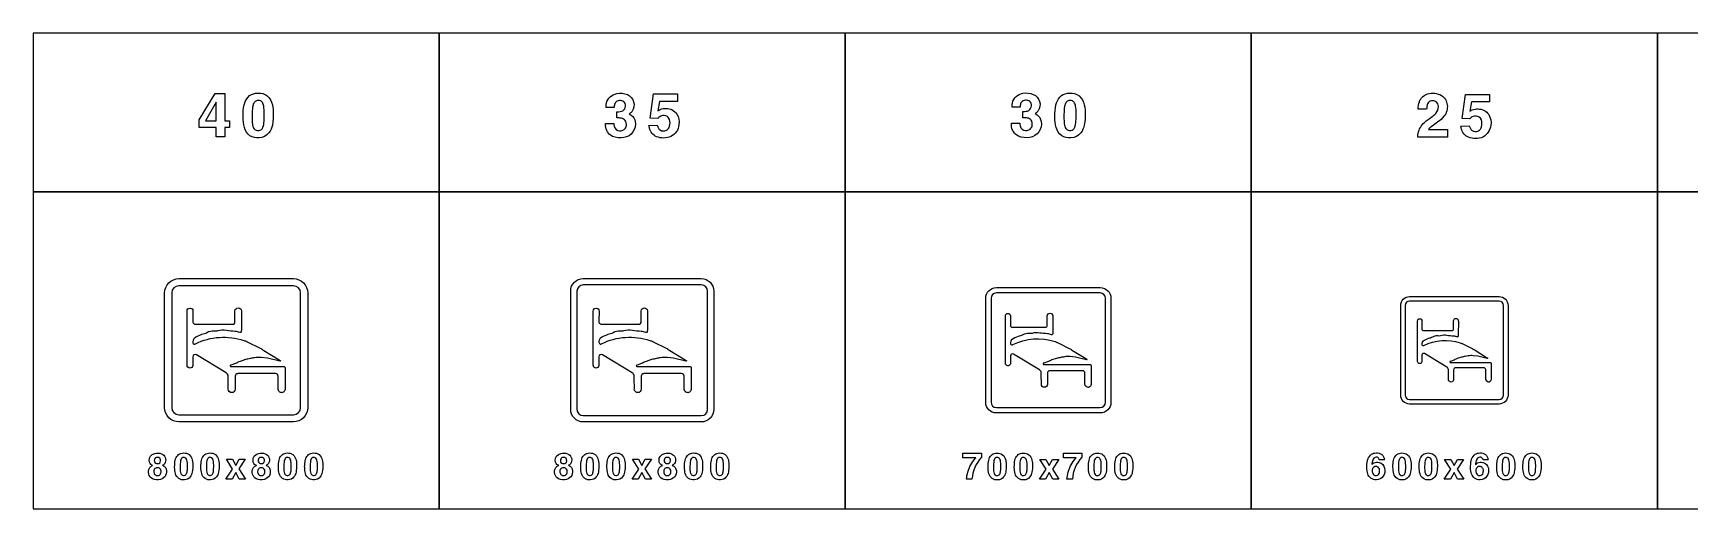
# Model space of a CAD drawing. Extents: x 0 to 18160, y 0 to 2655.
# Drawn here: x 0 to 9262, y 0 to 2655 of the extents above; entities that cross this region are included whole.
import ezdxf

# ---------------------------------------------------------------- set-up
doc = ezdxf.new("R2010")
doc.units = 0
doc.header["$MEASUREMENT"] = 0

msp = doc.modelspace()

# ---------------------------------------------------------------- linework, layer by layer
for points in [[(0, 1770), (2270, 1770), (2270, 2655), (0, 2655)], [(2270, 1770), (4540, 1770), (4540, 2655), (2270, 2655)], [(4540, 1770), (6810, 1770), (6810, 2655), (4540, 2655)], [(6810, 1770), (9080, 1770), (9080, 2655), (6810, 2655)], [(9080, 1770), (11350, 1770), (11350, 2655), (9080, 2655)], [(927.496, 2171.35), (1017.9, 2317.79), (1070.98, 2317.79), (1070.98, 2166.57), (1097.95, 2166.57), (1097.95, 2128.53), (1070.98, 2128.53), (1070.98, 2076.28), (1023.46, 2076.28), (1023.46, 2128.53), (927.496, 2128.53)], [(1023.46, 2269.13), (963.474, 2166.57), (1023.46, 2166.57)], [(0, 0), (2270, 0), (2270, 1770), (0, 1770)], [(2270, 0), (4540, 0), (4540, 1770), (2270, 1770)], [(4540, 0), (6810, 0), (6810, 1770), (4540, 1770)], [(6810, 0), (9080, 0), (9080, 1770), (6810, 1770)], [(9080, 0), (11350, 0), (11350, 1770), (9080, 1770)], [(1115.2, 221.769), (1080.08, 276.319), (1114.84, 276.319), (1133.11, 242.267), (1151.83, 276.319), (1185.98, 276.319), (1150.44, 222.29), (1186.95, 166.272), (1152.4, 166.272), (1132.54, 202.362), (1112.14, 166.272), (1077.99, 166.272)], [(3385.19, 221.769), (3350.07, 276.319), (3384.84, 276.319), (3403.11, 242.267), (3421.83, 276.319), (3455.97, 276.319), (3420.43, 222.29), (3456.95, 166.271), (3422.4, 166.271), (3402.54, 202.361), (3382.14, 166.271), (3347.99, 166.271)], [(5662.41, 221.387), (5627.29, 275.936), (5662.06, 275.936), (5680.33, 241.884), (5699.05, 275.936), (5733.19, 275.936), (5697.65, 221.908), (5734.17, 165.889), (5699.62, 165.889), (5679.76, 201.979), (5659.35, 165.889), (5625.21, 165.889)], [(7925.79, 221.523), (7890.67, 276.072), (7925.43, 276.072), (7943.7, 242.02), (7962.42, 276.072), (7996.57, 276.072), (7961.03, 222.044), (7997.54, 166.025), (7962.99, 166.025), (7943.13, 202.115), (7922.73, 166.025), (7888.58, 166.025)]]:
    msp.add_lwpolyline(points, close=True)
for points in [[(1173.29, 2191.65, -0.0563084), (1179.33, 2254.48, -0.130301), (1201.53, 2298.28, -0.174843), (1243.35, 2319.69, -0.147552), (1296.47, 2313.05, -0.192146), (1333.28, 2269.88, -0.0833996), (1342.52, 2212.85, -0.0545507), (1337.51, 2142.08, -0.116773), (1318.43, 2098, -0.221099), (1263.57, 2070.32, -0.162564), (1212.11, 2082.84, -0.174743), (1180.84, 2128.26, -0.0640867), (1173.37, 2186.95)], [(3199.84, 2150.87), (3246.2, 2150.87, 0.0411845), (3248.26, 2135.66, 0.335066), (3278.75, 2110.39, 0.276505), (3310.74, 2124.92, 0.158203), (3316.31, 2145.65, 0.0878221), (3313.34, 2161.57, 0.217575), (3294.82, 2178.43, 0.0882727), (3273.57, 2181.56), (3262.75, 2181.56), (3262.75, 2216.82, 0.0282129), (3282.34, 2217.42, 0.50028), (3309.32, 2262.91, 0.235001), (3290.79, 2277.96, 0.165496), (3265.12, 2275.67, 0.220849), (3250.9, 2259.12, 0.055705), (3248.02, 2240.92), (3203.2, 2240.92, -0.0488003), (3204.97, 2263.51, -0.30773), (3262.59, 2318.01, -0.146685), (3322.07, 2312.08, -0.469869), (3348.61, 2219.31, -0.0891152), (3336.57, 2207.54), (3332.3, 2204.54, -0.0245333), (3343.48, 2198.14, -0.202429), (3365.75, 2161.45, -0.422325), (3303.08, 2072, -0.154301), (3238.98, 2079.19, -0.287878), (3199.96, 2139.89, -0.0143877)], [(3442.43, 2139.57), (3489.39, 2141.35, 0.0452719), (3495.79, 2125.12, 0.0567733), (3500.53, 2118.25, 0.070207), (3504.95, 2114.77, 0.264984), (3540.97, 2112.87, 0.20748), (3558.38, 2135.98, 0.147389), (3557.24, 2174.01, 0.308532), (3527.86, 2195.42, 0.215743), (3498.08, 2185.19, 0.028781), (3492.71, 2178.95), (3450.09, 2180.96), (3467.91, 2315.64), (3601.95, 2315.64), (3601.95, 2273.77), (3501.51, 2273.77), (3492.55, 2221.76, -0.0211252), (3505.46, 2229.3, -0.121371), (3538.8, 2235.15, -0.244671), (3598.59, 2203.2, -0.173069), (3610.16, 2144.07, -0.256779), (3564.98, 2078.08, -0.199585), (3485.44, 2077.01, -0.245625), (3445.16, 2125.91, -0.0170062)], [(5469.08, 2152.29), (5515.45, 2152.29, 0.0411845), (5517.5, 2137.08, 0.335066), (5547.99, 2111.8, 0.276505), (5579.98, 2126.34, 0.158203), (5585.55, 2147.07, 0.0878221), (5582.59, 2162.99, 0.217575), (5564.07, 2179.85, 0.0882727), (5542.82, 2182.97), (5532, 2182.97), (5532, 2218.24, 0.0282129), (5551.59, 2218.83, 0.50028), (5578.56, 2264.33, 0.235001), (5560.04, 2279.38, 0.165496), (5534.37, 2277.09, 0.220849), (5520.15, 2260.54, 0.055705), (5517.27, 2242.33), (5472.44, 2242.33, -0.0488003), (5474.22, 2264.92, -0.30773), (5531.84, 2319.43, -0.146685), (5591.32, 2313.5, -0.469869), (5617.86, 2220.73, -0.0891152), (5605.81, 2208.96), (5601.55, 2205.96, -0.0245333), (5612.72, 2199.56, -0.202429), (5635, 2162.87, -0.422325), (5572.32, 2073.41, -0.154301), (5508.22, 2080.6, -0.287878), (5469.2, 2141.31, -0.0143877)], [(5711.68, 2191.65, -0.0563084), (5717.72, 2254.48, -0.130301), (5739.91, 2298.28, -0.174843), (5781.74, 2319.69, -0.147552), (5834.86, 2313.05, -0.192146), (5871.67, 2269.88, -0.0833996), (5880.91, 2212.85, -0.0545507), (5875.89, 2142.08, -0.116773), (5856.82, 2098, -0.221099), (5801.96, 2070.32, -0.162564), (5750.5, 2082.84, -0.174743), (5719.22, 2128.26, -0.0640867), (5711.76, 2186.95)], [(7741.06, 2074.79, -0.0640343), (7742.32, 2095.72, -0.161687), (7778.14, 2156.27, -0.0283718), (7819.97, 2188.65, 0.0545111), (7840.86, 2206.58, 0.192461), (7855.83, 2246.12, 0.234238), (7842.24, 2272.5, 0.196223), (7816.93, 2277.28, 0.252425), (7795.01, 2260.1, 0.0856617), (7790.86, 2243.08, 0.0202329), (7790.15, 2231.39), (7743.51, 2231.39, -0.0983795), (7749.55, 2272.7, -0.245047), (7795.72, 2315.83, -0.207102), (7872.69, 2307.49, -0.233443), (7905.15, 2255.16, -0.20961), (7886.99, 2190.98, -0.0785124), (7853.06, 2159.51, 0.0107372), (7817.24, 2133.72, 0.0665092), (7801.37, 2117.68), (7905.86, 2117.68), (7905.86, 2074.79)], [(1224.67, 2161.12, 0.0124589), (1225.19, 2154.8, 0.0668192), (1230.8, 2129.4, 0.615362), (1281.7, 2123.79, 0.0726881), (1287.15, 2136.83, 0.0588562), (1291.85, 2174.11, 0.0389037), (1290.23, 2241.09, 0.084671), (1283.64, 2264.43, 0.156013), (1272.18, 2276.6, 0.143208), (1256.47, 2279.56, 0.172584), (1240.71, 2273.36, 0.132565), (1230.76, 2257.8, 0.0498315), (1226.21, 2236.08, 0.0368731)], [(5763.06, 2161.12, 0.0124589), (5763.57, 2154.8, 0.0668192), (5769.18, 2129.4, 0.615362), (5820.09, 2123.79, 0.0726881), (5825.54, 2136.83, 0.0588562), (5830.24, 2174.11, 0.0389037), (5828.62, 2241.09, 0.084671), (5822.02, 2264.43, 0.156013), (5810.57, 2276.6, 0.143208), (5794.85, 2279.56, 0.172584), (5779.09, 2273.36, 0.132565), (5769.14, 2257.8, 0.0498315), (5764.6, 2236.08, 0.0368731)], [(7981.21, 2136.73), (8028.17, 2138.5, 0.0452719), (8034.56, 2122.27, 0.0567733), (8039.3, 2115.4, 0.070207), (8043.73, 2111.92, 0.264984), (8079.74, 2110.03, 0.20748), (8097.16, 2133.13, 0.147389), (8096.02, 2171.17, 0.308532), (8066.63, 2192.57, 0.215743), (8036.85, 2182.34, 0.028781), (8031.48, 2176.1), (7988.87, 2178.12), (8006.68, 2312.79), (8140.72, 2312.79), (8140.72, 2270.93), (8040.29, 2270.93), (8031.33, 2218.92, -0.0211252), (8044.24, 2226.46, -0.121371), (8077.57, 2232.3, -0.244671), (8137.37, 2200.35, -0.173069), (8148.94, 2141.23, -0.256779), (8103.76, 2075.23, -0.199585), (8024.22, 2074.17, -0.245625), (7983.93, 2123.06, -0.0170062)], [(815, 485, -0.414213), (735, 565), (735, 1205, -0.414213), (815, 1285), (1455, 1285, -0.414213), (1535, 1205), (1535, 565, -0.414213), (1455, 485)], [(815, 525), (1455, 525, 0.414213), (1495, 565), (1495, 1205, 0.414213), (1455, 1245), (815, 1245, 0.414213), (775, 1205), (775, 565, 0.414213)], [(3075, 485, -0.414213), (3005, 555), (3005, 1215, -0.414213), (3075, 1285), (3735, 1285, -0.414213), (3805, 1215), (3805, 555, -0.414213), (3735, 485)], [(3075, 520), (3735, 520, 0.414213), (3770, 555), (3770, 1215, 0.414213), (3735, 1250), (3075, 1250, 0.414213), (3040, 1215), (3040, 555, 0.414213)], [(5385, 535, -0.414213), (5325, 595), (5325, 1175, -0.414213), (5385, 1235), (5965, 1235, -0.414213), (6025, 1175), (6025, 595, -0.414213), (5965, 535)], [(5385, 565), (5965, 565, 0.414213), (5995, 595), (5995, 1175, 0.414213), (5965, 1205), (5385, 1205, 0.414213), (5355, 1175), (5355, 595, 0.414213)], [(1409.36, 683.251), (1409.29, 671.068, -0.204176), (1400.56, 652.599, -0.0701471), (1395.96, 649.354, -0.0995643), (1392.12, 648.28, -0.432099), (1369.17, 669.88), (1369.23, 673.894), (1369.23, 674.993), (1369.21, 740.691, 0.414716), (1355.48, 754.416), (1150.91, 754.429), (1144.65, 754.429), (1144.01, 754.39, 0.447654), (1129.64, 739.683, 0.0171248), (1129.7, 738.656), (1129.75, 737.77), (1129.69, 673.789), (1129.68, 669.651, -0.0276685), (1129.53, 667.298, -0.95964), (1090.79, 667.308), (1090.93, 671.16), (1090.92, 672.524), (1090.44, 727.138), (1090.32, 741.079, 0.259431), (1079.14, 759.594), (912.69, 860.097, 0.581243), (893.034, 848.896), (893.043, 847.205), (893.065, 799.517, -0.920269), (860.806, 802.2), (860.646, 1103.87, -1), (893.356, 1103.87), (893.262, 1049.35, 0.0196293), (893.128, 1041.58, 0.178346), (895.208, 1036.37, 0.110056), (900.512, 1031.94, 0.0981842), (905.106, 1031.27), (911.163, 1031.46), (1120.21, 1031.46, 0.414213), (1128.28, 1039.55), (1128.28, 1105.33, -0.913815), (1164.23, 1105.33, -0.0559589), (1164.76, 1100.62), (1164.1, 1002.68, -0.0635548), (1163.39, 990.771, -0.0412649), (1162.07, 986.817, -0.324703), (1156.53, 983.572, -0.0275787), (1154.88, 983.807, 0.121019), (1129.66, 990.369, -0.0297491), (1080.13, 994.913, 0.139605), (1031.5, 992.709, -0.0826147), (1010.83, 991.337, 0.152344), (971.891, 983.016, -0.0949546), (942.476, 972.389), (941.972, 972.252, 0.0718207), (899.842, 951.557, 0.0598545), (898.177, 949.605, 0.138857), (893.262, 934.2, 0.0545847), (893.422, 926.588, 0.267401), (899.619, 919.343, 0.162132), (903.735, 919.663, 0.0141399), (907.547, 921.514, -0.195619), (1178.13, 939.937), (1182.15, 938.611, -0.015171), (1190.64, 935.548, -0.0449221), (1193.36, 934.176), (1268.67, 897.057, -0.044032), (1288.93, 884.569), (1375.41, 831.477), (1381.19, 828.623, -0.892958), (1379.28, 823.319), (1309.42, 841.262), (1275.66, 844.623, 0.0735307), (1238.07, 842.863, 0.0148537), (1214.52, 839.068, -0.0222774), (1187.28, 833.537), (1156.48, 823.137, 0.0249769), (1134.2, 812.531, -0.046286), (1130.75, 811.058), (1105.94, 802.441, -0.028467), (1104.26, 802.268, 0.294148), (1102.13, 800.76, 0.261755), (1102.68, 796.074, 0.185897), (1104.21, 795.137, 0.0413675), (1113.52, 794.885), (1390.54, 794.885, -0.0309002), (1400.6, 794.885, -0.183448), (1405.9, 792.303, -0.0690728), (1409.36, 788.028)], [(3679.36, 683.251), (3679.29, 671.068, -0.204176), (3670.56, 652.599, -0.0701471), (3665.96, 649.354, -0.0995643), (3662.12, 648.28, -0.432099), (3639.17, 669.88), (3639.23, 673.894), (3639.23, 674.993), (3639.21, 740.691, 0.414716), (3625.48, 754.416), (3420.91, 754.429), (3414.65, 754.429), (3414.01, 754.39, 0.447654), (3399.64, 739.683, 0.0171248), (3399.7, 738.656), (3399.75, 737.77), (3399.69, 673.789), (3399.68, 669.651, -0.0276685), (3399.53, 667.298, -0.95964), (3360.79, 667.308), (3360.93, 671.16), (3360.92, 672.524), (3360.44, 727.138), (3360.32, 741.079, 0.259431), (3349.14, 759.594), (3182.69, 860.097, 0.581243), (3163.03, 848.896), (3163.04, 847.205), (3163.06, 799.517, -0.920269), (3130.81, 802.2), (3130.65, 1103.87, -1), (3163.36, 1103.87), (3163.26, 1049.35, 0.0196293), (3163.13, 1041.58, 0.178346), (3165.21, 1036.37, 0.110056), (3170.51, 1031.94, 0.0981842), (3175.11, 1031.27), (3181.16, 1031.46), (3390.21, 1031.46, 0.414213), (3398.28, 1039.55), (3398.28, 1105.33, -0.913815), (3434.23, 1105.33, -0.0559589), (3434.76, 1100.62), (3434.1, 1002.68, -0.0635548), (3433.39, 990.771, -0.0412649), (3432.07, 986.817, -0.324703), (3426.53, 983.572, -0.0275787), (3424.88, 983.807, 0.121019), (3399.66, 990.369, -0.0297491), (3350.13, 994.913, 0.139605), (3301.5, 992.709, -0.0826147), (3280.83, 991.337, 0.152344), (3241.89, 983.016, -0.0949546), (3212.48, 972.389), (3211.97, 972.252, 0.0718207), (3169.84, 951.557, 0.0598545), (3168.18, 949.605, 0.138857), (3163.26, 934.2, 0.0545847), (3163.42, 926.588, 0.267401), (3169.62, 919.343, 0.162132), (3173.73, 919.663, 0.0141399), (3177.55, 921.514, -0.195619), (3448.13, 939.937), (3452.15, 938.611, -0.015171), (3460.64, 935.548, -0.0449221), (3463.36, 934.176), (3538.67, 897.057, -0.044032), (3558.93, 884.569), (3645.41, 831.477), (3651.19, 828.623, -0.892958), (3649.28, 823.319), (3579.42, 841.262), (3545.66, 844.623, 0.0735307), (3508.07, 842.863, 0.0148537), (3484.52, 839.068, -0.0222774), (3457.27, 833.537), (3426.48, 823.137, 0.0249769), (3404.2, 812.531, -0.046286), (3400.75, 811.058), (3375.94, 802.441, -0.028467), (3374.26, 802.268, 0.294148), (3372.13, 800.76, 0.261755), (3372.68, 796.074, 0.185897), (3374.21, 795.137, 0.0413675), (3383.52, 794.885), (3660.54, 794.885, -0.0309002), (3670.6, 794.885, -0.183448), (3675.9, 792.303, -0.0690728), (3679.36, 788.028)], [(7695, 585, -0.414213), (7645, 635), (7645, 1135, -0.414213), (7695, 1185), (8195, 1185, -0.414213), (8245, 1135), (8245, 635, -0.414213), (8195, 585)], [(7695, 610), (8195, 610, 0.414213), (8220, 635), (8220, 1135, 0.414213), (8195, 1160), (7695, 1160, 0.414213), (7670, 1135), (7670, 635, 0.414213)], [(5915.06, 708.47), (5915, 697.81, -0.204176), (5907.36, 681.649, -0.0701471), (5903.34, 678.81, -0.0995643), (5899.98, 677.87, -0.432099), (5879.9, 696.77), (5879.95, 700.282), (5879.95, 701.244), (5879.94, 758.729, 0.414716), (5867.92, 770.739), (5688.92, 770.75), (5683.44, 770.75), (5682.88, 770.716, 0.447654), (5670.31, 757.848, 0.0171248), (5670.36, 756.949), (5670.4, 756.174), (5670.35, 700.19), (5670.34, 696.569, -0.0276685), (5670.21, 694.511, -0.95964), (5636.31, 694.52), (5636.44, 697.89), (5636.43, 699.083), (5636.01, 746.871), (5635.9, 759.069, 0.259431), (5626.12, 775.27), (5480.48, 863.21, 0.581243), (5463.28, 853.409), (5463.29, 851.93), (5463.31, 810.202, -0.920269), (5435.08, 812.55), (5434.94, 1076.51, -1), (5463.56, 1076.51), (5463.48, 1028.81, 0.0196293), (5463.36, 1022.01, 0.178346), (5465.18, 1017.45, 0.110056), (5469.82, 1013.57, 0.0981842), (5473.84, 1012.99), (5479.14, 1013.15), (5662.06, 1013.15, 0.414213), (5669.12, 1020.23), (5669.12, 1077.79, -0.913815), (5700.58, 1077.79, -0.0559589), (5701.04, 1073.67), (5700.46, 987.97, -0.0635548), (5699.84, 977.55, -0.0412649), (5698.68, 974.09, -0.324703), (5693.84, 971.25, -0.0275787), (5692.4, 971.456, 0.121019), (5670.33, 977.198, -0.0297491), (5626.99, 981.174, 0.139605), (5584.44, 979.245, -0.0826147), (5566.35, 978.045, 0.152344), (5532.28, 970.764, -0.0949546), (5506.32, 961.405, 0.0718207), (5469.24, 943.237, 0.0598545), (5467.78, 941.529, 0.138857), (5463.48, 928.05, 0.0545847), (5463.62, 921.39, 0.267401), (5469.04, 915.05, 0.162132), (5472.64, 915.33, 0.0141399), (5475.98, 916.949, -0.195619), (5712.74, 933.069), (5716.26, 931.909, -0.015171), (5723.68, 929.229, -0.0449221), (5726.06, 928.029), (5791.96, 895.55, -0.044032), (5809.69, 884.623), (5885.36, 838.167), (5890.42, 835.67, -0.892958), (5888.74, 831.029), (5827.62, 846.729), (5798.08, 849.67, 0.0735307), (5765.18, 848.13, 0.0148537), (5744.58, 844.81, -0.0222774), (5720.74, 839.97), (5693.8, 830.87, 0.0249769), (5674.3, 821.59, -0.046286), (5671.28, 820.301), (5649.57, 812.761, -0.028467), (5648.1, 812.609, 0.294148), (5646.24, 811.29, 0.261755), (5646.72, 807.189, 0.185897), (5648.06, 806.37, 0.0413675), (5656.2, 806.149), (5898.6, 806.149, -0.0309002), (5907.4, 806.149, -0.183448), (5912.04, 803.89, -0.0690728), (5915.06, 800.149)], [(8150.77, 733.689), (8150.72, 724.551, -0.204176), (8144.17, 710.7, -0.0701471), (8140.72, 708.265, -0.0995643), (8137.84, 707.46, -0.432099), (8120.63, 723.66), (8120.67, 726.671), (8120.67, 727.495), (8120.66, 776.768, 0.414716), (8110.36, 787.062), (7956.94, 787.072), (7952, 787.057, 0.447654), (7940.98, 776.012, 0.0171248), (7941.02, 775.242), (7941.06, 774.578), (7941.01, 726.592), (7941.01, 723.488, -0.0276685), (7940.9, 721.724, -0.95964), (7911.84, 721.731), (7911.95, 724.62), (7911.94, 725.643), (7911.58, 766.604), (7911.49, 777.06, 0.259431), (7903.1, 790.945), (7778.27, 866.323, 0.581243), (7763.53, 857.922), (7763.53, 856.654), (7763.55, 820.888, -0.920269), (7739.35, 822.9), (7739.23, 1049.15, -1), (7763.77, 1049.15), (7763.7, 1008.27, 0.0196293), (7763.6, 1002.44, 0.178346), (7765.16, 998.528, 0.110056), (7769.13, 995.202, 0.0981842), (7772.58, 994.705), (7777.12, 994.843), (7933.91, 994.843, 0.414213), (7939.96, 1000.91), (7939.96, 1050.25, -0.913815), (7966.93, 1050.25, -0.0559589), (7967.32, 1046.72), (7966.82, 973.26, -0.0635548), (7966.29, 964.329, -0.0412649), (7965.3, 961.363, -0.324703), (7961.15, 958.929, -0.0275787), (7959.91, 959.105, 0.121019), (7940.99, 964.027, -0.0297491), (7903.85, 967.435, 0.139605), (7867.38, 965.782, -0.0826147), (7851.87, 964.753, 0.152344), (7822.67, 958.512, -0.0949546), (7800.42, 950.49, 0.0718207), (7768.63, 934.918, 0.0598545), (7767.38, 933.454, 0.138857), (7763.7, 921.9, 0.0545847), (7763.82, 916.191, 0.267401), (7768.46, 910.757, 0.162132), (7771.55, 910.997, 0.0141399), (7774.41, 912.385, -0.195619), (7977.35, 926.202), (7980.37, 925.208, -0.015171), (7986.73, 922.911, -0.0449221), (7988.77, 921.882), (8045.25, 894.043, -0.044032), (8060.45, 884.677), (8125.31, 844.858), (8129.65, 842.717, -0.892958), (8128.21, 838.74), (8075.82, 852.197), (8050.5, 854.717, 0.0735307), (8022.3, 853.397, 0.0148537), (8004.64, 850.551, -0.0222774), (7984.21, 846.403), (7961.11, 838.603, 0.0249769), (7944.4, 830.649, -0.046286), (7941.81, 829.544), (7923.2, 823.081, -0.028467), (7921.94, 822.951, 0.294148), (7920.35, 821.82, 0.261755), (7920.76, 818.305, 0.185897), (7921.91, 817.603, 0.0413675), (7928.89, 817.414), (8136.66, 817.414, -0.0309002), (8144.2, 817.414, -0.183448), (8148.18, 815.477, -0.0690728), (8150.77, 812.271)], [(667.968, 242.323, -0.0382282), (664.485, 243.627, -0.270406), (649.106, 267.703, -0.377372), (679.437, 309.622, -0.15371), (717.921, 307.513, -0.416366), (738.324, 258.058, -0.173733), (723.774, 243.674), (722.328, 242.987, -0.0479914), (731.997, 238.034, -0.173856), (743.608, 221.873, -0.440125), (712.542, 164.243, -0.184), (667.115, 168.106, -0.410286), (649.627, 226.897, -0.151435), (664.035, 240.357)], [(677.305, 267.821, 0.0587981), (678.182, 263.887, 0.18403), (685.267, 254.717, 0.217144), (702.684, 253.485, 0.192437), (710.883, 260.57, 0.157808), (712.542, 273.982, 0.166677), (707.968, 282.821, 0.173614), (695.954, 287.323, 0.2359), (681.002, 280.902, 0.184791)], [(791.138, 234.258, -0.0563084), (794.763, 271.959, -0.130301), (808.081, 298.238, -0.174843), (833.176, 311.082, -0.147552), (865.048, 307.101, -0.192146), (887.133, 281.201, -0.0833996), (892.678, 246.983, -0.0545507), (889.668, 204.518, -0.116773), (878.223, 178.073, -0.221099), (845.308, 161.461, -0.162564), (814.432, 168.973, -0.174743), (795.664, 196.224, -0.0640867), (791.185, 231.438)], [(821.967, 215.94, 0.0124589), (822.275, 212.149, 0.0668192), (825.64, 196.912, 0.615362), (856.185, 193.547, 0.0726881), (859.455, 201.367, 0.0588562), (862.275, 223.736, 0.0389037), (861.304, 263.926, 0.084671), (857.346, 277.93, 0.156013), (850.474, 285.229, 0.143208), (841.043, 287.006, 0.172584), (831.588, 283.286, 0.132565), (825.616, 273.949, 0.0498315), (822.891, 260.916, 0.0368731)], [(937.884, 234.249, -0.0563084), (941.509, 271.95, -0.130301), (954.827, 298.23, -0.174843), (979.922, 311.073, -0.147552), (1011.79, 307.092, -0.192146), (1033.88, 281.192, -0.0833996), (1039.42, 246.974, -0.0545507), (1036.41, 204.509, -0.116773), (1024.97, 178.064, -0.221099), (992.054, 161.452, -0.162564), (961.178, 168.964, -0.174743), (942.41, 196.215, -0.0640867), (937.931, 231.429)], [(968.713, 215.931, 0.0124589), (969.021, 212.14, 0.0668192), (972.386, 196.903, 0.615362), (1002.93, 193.538, 0.0726881), (1006.2, 201.358, 0.0588562), (1009.02, 223.727, 0.0389037), (1008.05, 263.917, 0.084671), (1004.09, 277.922, 0.156013), (997.22, 285.22, 0.143208), (987.789, 286.997, 0.172584), (978.334, 283.277, 0.132565), (972.363, 273.94, 0.0498315), (969.637, 260.907, 0.0368731)], [(1248.01, 242.296, -0.0382282), (1244.53, 243.599, -0.270406), (1229.15, 267.675, -0.377372), (1259.48, 309.594, -0.15371), (1297.96, 307.485, -0.416366), (1318.36, 258.03, -0.173733), (1303.82, 243.646), (1302.37, 242.959, -0.0479914), (1312.04, 238.007, -0.173856), (1323.65, 221.846, -0.440125), (1292.58, 164.215, -0.184), (1247.16, 168.078, -0.410286), (1229.67, 226.869, -0.151435), (1244.08, 240.329)], [(1257.35, 267.793, 0.0587981), (1258.22, 263.86, 0.18403), (1265.31, 254.689, 0.217144), (1282.72, 253.457, 0.192437), (1290.92, 260.542, 0.157808), (1292.58, 273.955, 0.166677), (1288.01, 282.793, 0.173614), (1276, 287.296, 0.2359), (1261.04, 280.874, 0.184791)], [(1371.18, 234.284, -0.0563084), (1374.8, 271.986, -0.130301), (1388.12, 298.265, -0.174843), (1413.22, 311.109, -0.147552), (1445.09, 307.128, -0.192146), (1467.17, 281.228, -0.0833996), (1472.72, 247.01, -0.0545507), (1469.71, 204.545, -0.116773), (1458.26, 178.1, -0.221099), (1425.35, 161.488, -0.162564), (1394.47, 169, -0.174743), (1375.71, 196.251, -0.0640867), (1371.23, 231.465)], [(1402.01, 215.967, 0.0124589), (1402.32, 212.175, 0.0668192), (1405.68, 196.939, 0.615362), (1436.23, 193.574, 0.0726881), (1439.5, 201.394, 0.0588562), (1442.32, 223.763, 0.0389037), (1441.34, 263.953, 0.084671), (1437.39, 277.957, 0.156013), (1430.52, 285.256, 0.143208), (1421.08, 287.033, 0.172584), (1411.63, 283.313, 0.132565), (1405.66, 273.976, 0.0498315), (1402.93, 260.943, 0.0368731)], [(1517.93, 234.312, -0.0563084), (1521.55, 272.013, -0.130301), (1534.87, 298.293, -0.174843), (1559.96, 311.136, -0.147552), (1591.83, 307.155, -0.192146), (1613.92, 281.255, -0.0833996), (1619.47, 247.037, -0.0545507), (1616.46, 204.573, -0.116773), (1605.01, 178.127, -0.221099), (1572.1, 161.516, -0.162564), (1541.22, 169.028, -0.174743), (1522.45, 196.279, -0.0640867), (1517.97, 231.492)], [(1548.75, 215.994, 0.0124589), (1549.06, 212.203, 0.0668192), (1552.43, 196.966, 0.615362), (1582.97, 193.601, 0.0726881), (1586.24, 201.421, 0.0588562), (1589.06, 223.791, 0.0389037), (1588.09, 263.98, 0.084671), (1584.13, 277.985, 0.156013), (1577.26, 285.283, 0.143208), (1567.83, 287.061, 0.172584), (1558.38, 283.34, 0.132565), (1552.4, 274.004, 0.0498315), (1549.68, 260.971, 0.0368731)], [(2937.96, 242.323, -0.0382282), (2934.48, 243.627, -0.270406), (2919.1, 267.702, -0.377372), (2949.43, 309.622, -0.15371), (2987.91, 307.513, -0.416366), (3008.32, 258.058, -0.173733), (2993.77, 243.674), (2992.32, 242.987, -0.0479914), (3001.99, 238.034, -0.173856), (3013.6, 221.873, -0.440125), (2982.54, 164.243, -0.184), (2937.11, 168.105, -0.410286), (2919.62, 226.897, -0.151435), (2934.03, 240.357)], [(2947.3, 267.821, 0.0587981), (2948.18, 263.887, 0.18403), (2955.26, 254.717, 0.217144), (2972.68, 253.485, 0.192437), (2980.88, 260.57, 0.157808), (2982.54, 273.982, 0.166677), (2977.96, 282.821, 0.173614), (2965.95, 287.323, 0.2359), (2951, 280.902, 0.184791)], [(3061.13, 234.257, -0.0563084), (3064.76, 271.959, -0.130301), (3078.07, 298.238, -0.174843), (3103.17, 311.082, -0.147552), (3135.04, 307.101, -0.192146), (3157.13, 281.2, -0.0833996), (3162.67, 246.982, -0.0545507), (3159.66, 204.518, -0.116773), (3148.22, 178.073, -0.221099), (3115.3, 161.461, -0.162564), (3084.43, 168.973, -0.174743), (3065.66, 196.224, -0.0640867), (3061.18, 231.437)], [(3091.96, 215.94, 0.0124589), (3092.27, 212.148, 0.0668192), (3095.63, 196.911, 0.615362), (3126.18, 193.546, 0.0726881), (3129.45, 201.366, 0.0588562), (3132.27, 223.736, 0.0389037), (3131.3, 263.926, 0.084671), (3127.34, 277.93, 0.156013), (3120.47, 285.229, 0.143208), (3111.04, 287.006, 0.172584), (3101.58, 283.286, 0.132565), (3095.61, 273.949, 0.0498315), (3092.89, 260.916, 0.0368731)], [(3207.88, 234.248, -0.0563084), (3211.5, 271.95, -0.130301), (3224.82, 298.229, -0.174843), (3249.92, 311.073, -0.147552), (3281.79, 307.092, -0.192146), (3303.87, 281.192, -0.0833996), (3309.42, 246.974, -0.0545507), (3306.41, 204.509, -0.116773), (3294.96, 178.064, -0.221099), (3262.05, 161.452, -0.162564), (3231.17, 168.964, -0.174743), (3212.4, 196.215, -0.0640867), (3207.93, 231.428)], [(3238.71, 215.931, 0.0124589), (3239.02, 212.139, 0.0668192), (3242.38, 196.902, 0.615362), (3272.93, 193.537, 0.0726881), (3276.2, 201.357, 0.0588562), (3279.01, 223.727, 0.0389037), (3278.04, 263.917, 0.084671), (3274.09, 277.921, 0.156013), (3267.21, 285.22, 0.143208), (3257.78, 286.997, 0.172584), (3248.33, 283.277, 0.132565), (3242.36, 273.94, 0.0498315), (3239.63, 260.907, 0.0368731)], [(3518, 242.296, -0.0382282), (3514.52, 243.599, -0.270406), (3499.14, 267.675, -0.377372), (3529.47, 309.594, -0.15371), (3567.96, 307.485, -0.416366), (3588.36, 258.03, -0.173733), (3573.81, 243.646), (3572.36, 242.959, -0.0479914), (3582.03, 238.007, -0.173856), (3593.64, 221.845, -0.440125), (3562.58, 164.215, -0.184), (3517.15, 168.078, -0.410286), (3499.66, 226.869, -0.151435), (3514.07, 240.329)], [(3527.34, 267.793, 0.0587981), (3528.22, 263.86, 0.18403), (3535.3, 254.689, 0.217144), (3552.72, 253.457, 0.192437), (3560.92, 260.542, 0.157808), (3562.58, 273.954, 0.166677), (3558, 282.793, 0.173614), (3545.99, 287.296, 0.2359), (3531.04, 280.874, 0.184791)], [(3641.17, 234.284, -0.0563084), (3644.8, 271.986, -0.130301), (3658.12, 298.265, -0.174843), (3683.21, 311.109, -0.147552), (3715.08, 307.128, -0.192146), (3737.17, 281.227, -0.0833996), (3742.71, 247.009, -0.0545507), (3739.7, 204.545, -0.116773), (3728.26, 178.099, -0.221099), (3695.34, 161.488, -0.162564), (3664.47, 169, -0.174743), (3645.7, 196.251, -0.0640867), (3641.22, 231.464)], [(3672, 215.967, 0.0124589), (3672.31, 212.175, 0.0668192), (3675.68, 196.938, 0.615362), (3706.22, 193.573, 0.0726881), (3709.49, 201.393, 0.0588562), (3712.31, 223.763, 0.0389037), (3711.34, 263.953, 0.084671), (3707.38, 277.957, 0.156013), (3700.51, 285.256, 0.143208), (3691.08, 287.033, 0.172584), (3681.62, 283.313, 0.132565), (3675.65, 273.976, 0.0498315), (3672.93, 260.943, 0.0368731)], [(3787.92, 234.312, -0.0563084), (3791.54, 272.013, -0.130301), (3804.86, 298.293, -0.174843), (3829.96, 311.136, -0.147552), (3861.83, 307.155, -0.192146), (3883.91, 281.255, -0.0833996), (3889.46, 247.037, -0.0545507), (3886.45, 204.572, -0.116773), (3875, 178.127, -0.221099), (3842.09, 161.515, -0.162564), (3811.21, 169.027, -0.174743), (3792.45, 196.278, -0.0640867), (3787.97, 231.492)], [(3818.75, 215.994, 0.0124589), (3819.06, 212.203, 0.0668192), (3822.42, 196.966, 0.615362), (3852.97, 193.601, 0.0726881), (3856.24, 201.421, 0.0588562), (3859.06, 223.79, 0.0389037), (3858.08, 263.98, 0.084671), (3854.13, 277.985, 0.156013), (3847.26, 285.283, 0.143208), (3837.82, 287.06, 0.172584), (3828.37, 283.34, 0.132565), (3822.4, 274.004, 0.0498315), (3819.67, 260.97, 0.0368731)], [(5197.97, 311.538), (5301.72, 311.538), (5301.72, 287.747, 0.17337), (5248.52, 165.709), (5218.19, 165.709, -0.0554097), (5224.99, 205.33, -0.10295), (5266.79, 281.111), (5270.2, 285.353), (5197.97, 285.353)], [(5338.35, 233.875, -0.0563084), (5341.98, 271.576, -0.130301), (5355.29, 297.856, -0.174843), (5380.39, 310.699, -0.147552), (5412.26, 306.718, -0.192146), (5434.35, 280.818, -0.0833996), (5439.89, 246.6, -0.0545507), (5436.88, 204.136, -0.116773), (5425.44, 177.69, -0.221099), (5392.52, 161.079, -0.162564), (5361.65, 168.591, -0.174743), (5342.88, 195.842, -0.0640867), (5338.4, 231.055)], [(5369.18, 215.557, 0.0124589), (5369.49, 211.766, 0.0668192), (5372.85, 196.529, 0.615362), (5403.4, 193.164, 0.0726881), (5406.67, 200.984, 0.0588562), (5409.49, 223.354, 0.0389037), (5408.52, 263.543, 0.084671), (5404.56, 277.548, 0.156013), (5397.69, 284.846, 0.143208), (5388.26, 286.624, 0.172584), (5378.8, 282.903, 0.132565), (5372.83, 273.567, 0.0498315), (5370.1, 260.534, 0.0368731)], [(5485.1, 233.866, -0.0563084), (5488.72, 271.567, -0.130301), (5502.04, 297.847, -0.174843), (5527.14, 310.69, -0.147552), (5559.01, 306.709, -0.192146), (5581.09, 280.809, -0.0833996), (5586.64, 246.591, -0.0545507), (5583.63, 204.127, -0.116773), (5572.18, 177.681, -0.221099), (5539.27, 161.07, -0.162564), (5508.39, 168.582, -0.174743), (5489.62, 195.833, -0.0640867), (5485.14, 231.046)], [(5515.93, 215.548, 0.0124589), (5516.23, 211.757, 0.0668192), (5519.6, 196.52, 0.615362), (5550.14, 193.155, 0.0726881), (5553.41, 200.975, 0.0588562), (5556.23, 223.345, 0.0389037), (5555.26, 263.534, 0.084671), (5551.31, 277.539, 0.156013), (5544.43, 284.837, 0.143208), (5535, 286.615, 0.172584), (5525.55, 282.894, 0.132565), (5519.58, 273.558, 0.0498315), (5516.85, 260.525, 0.0368731)], [(5759.16, 311.51), (5862.9, 311.51), (5862.9, 287.719, 0.17337), (5809.7, 165.681), (5779.37, 165.681, -0.0554097), (5786.17, 205.302, -0.10295), (5827.97, 281.084), (5831.39, 285.325), (5759.16, 285.325)], [(5899.54, 233.902, -0.0563084), (5903.16, 271.603, -0.130301), (5916.48, 297.883, -0.174843), (5941.57, 310.726, -0.147552), (5973.45, 306.745, -0.192146), (5995.53, 280.845, -0.0833996), (6001.08, 246.627, -0.0545507), (5998.07, 204.162, -0.116773), (5986.62, 177.717, -0.221099), (5953.71, 161.106, -0.162564), (5922.83, 168.618, -0.174743), (5904.06, 195.869, -0.0640867), (5899.58, 231.082)], [(5930.36, 215.584, 0.0124589), (5930.67, 211.793, 0.0668192), (5934.04, 196.556, 0.615362), (5964.58, 193.191, 0.0726881), (5967.85, 201.011, 0.0588562), (5970.67, 223.381, 0.0389037), (5969.7, 263.57, 0.084671), (5965.74, 277.575, 0.156013), (5958.87, 284.873, 0.143208), (5949.44, 286.651, 0.172584), (5939.99, 282.93, 0.132565), (5934.01, 273.594, 0.0498315), (5931.29, 260.561, 0.0368731)], [(6046.28, 233.929, -0.0563084), (6049.91, 271.631, -0.130301), (6063.22, 297.91, -0.174843), (6088.32, 310.754, -0.147552), (6120.19, 306.773, -0.192146), (6142.28, 280.872, -0.0833996), (6147.82, 246.654, -0.0545507), (6144.81, 204.19, -0.116773), (6133.37, 177.744, -0.221099), (6100.45, 161.133, -0.162564), (6069.58, 168.645, -0.174743), (6050.81, 195.896, -0.0640867), (6046.33, 231.109)], [(6077.11, 215.612, 0.0124589), (6077.42, 211.82, 0.0668192), (6080.78, 196.583, 0.615362), (6111.33, 193.218, 0.0726881), (6114.6, 201.038, 0.0588562), (6117.42, 223.408, 0.0389037), (6116.45, 263.597, 0.084671), (6112.49, 277.602, 0.156013), (6105.62, 284.901, 0.143208), (6096.19, 286.678, 0.172584), (6086.73, 282.958, 0.132565), (6080.76, 273.621, 0.0498315), (6078.04, 260.588, 0.0368731)], [(7553.86, 273.901), (7525.61, 273.901, 0.0333099), (7523.62, 279.233, 0.308433), (7507.89, 287.93, 0.256298), (7491.16, 277.717, 0.0718547), (7486.8, 266.674, 0.0422837), (7483.79, 247.859, -0.0343264), (7495.07, 255.821, -0.198215), (7524.83, 258.546, -0.294049), (7555.09, 226.603, -0.195966), (7547.53, 181.769, -0.251599), (7509.24, 161.911, -0.162734), (7477.67, 171.224, -0.142524), (7461.25, 194.636, -0.0867955), (7455.85, 229.162, -0.0561633), (7459.19, 267.835, -0.143087), (7476.02, 299.778, -0.165016), (7500.4, 311.366, -0.137094), (7531.63, 307.598, -0.238813), (7552.18, 282.1, -0.0169871)], [(7601.73, 234.02, -0.0563084), (7605.35, 271.721, -0.130301), (7618.67, 298.001, -0.174843), (7643.77, 310.845, -0.147552), (7675.64, 306.864, -0.192146), (7697.72, 280.963, -0.0833996), (7703.27, 246.745, -0.0545507), (7700.26, 204.281, -0.116773), (7688.81, 177.835, -0.221099), (7655.9, 161.224, -0.162564), (7625.02, 168.736, -0.174743), (7606.25, 195.987, -0.0640867), (7601.78, 231.2)], [(7632.56, 215.702, 0.0124589), (7632.86, 211.911, 0.0668192), (7636.23, 196.674, 0.615362), (7666.77, 193.309, 0.0726881), (7670.05, 201.129, 0.0588562), (7672.86, 223.499, 0.0389037), (7671.89, 263.688, 0.084671), (7667.94, 277.693, 0.156013), (7661.06, 284.992, 0.143208), (7651.63, 286.769, 0.172584), (7642.18, 283.049, 0.132565), (7636.21, 273.712, 0.0498315), (7633.48, 260.679, 0.0368731)], [(7748.47, 234.02, -0.0563084), (7752.1, 271.721, -0.130301), (7765.42, 298.001, -0.174843), (7790.51, 310.845, -0.147552), (7822.38, 306.864, -0.192146), (7844.47, 280.963, -0.0833996), (7850.01, 246.745, -0.0545507), (7847, 204.281, -0.116773), (7835.56, 177.835, -0.221099), (7802.64, 161.224, -0.162564), (7771.77, 168.736, -0.174743), (7753, 195.987, -0.0640867), (7748.52, 231.2)], [(7779.3, 215.702, 0.0124589), (7779.61, 211.911, 0.0668192), (7782.98, 196.674, 0.615362), (7813.52, 193.309, 0.0726881), (7816.79, 201.129, 0.0588562), (7819.61, 223.499, 0.0389037), (7818.64, 263.688, 0.084671), (7814.68, 277.693, 0.156013), (7807.81, 284.992, 0.143208), (7798.38, 286.769, 0.172584), (7788.92, 283.049, 0.132565), (7782.95, 273.712, 0.0498315), (7780.23, 260.679, 0.0368731)], [(8133.77, 273.892), (8105.52, 273.892, 0.0333099), (8103.53, 279.224, 0.308433), (8087.8, 287.92, 0.256298), (8071.07, 277.707, 0.0718547), (8066.71, 266.664, 0.0422837), (8063.7, 247.849, -0.0343264), (8074.98, 255.811, -0.198215), (8104.74, 258.536, -0.294049), (8135, 226.593, -0.195966), (8127.44, 181.759, -0.251599), (8089.15, 161.902, -0.162734), (8057.58, 171.214, -0.142524), (8041.16, 194.627, -0.0867955), (8035.76, 229.153, -0.0561633), (8039.1, 267.826, -0.143087), (8055.93, 299.769, -0.165016), (8080.31, 311.356, -0.137094), (8111.54, 307.589, -0.238813), (8132.09, 282.091, -0.0169871)], [(8181.64, 234.038, -0.0563084), (8185.26, 271.739, -0.130301), (8198.58, 298.019, -0.174843), (8223.68, 310.862, -0.147552), (8255.55, 306.881, -0.192146), (8277.63, 280.981, -0.0833996), (8283.18, 246.763, -0.0545507), (8280.17, 204.298, -0.116773), (8268.72, 177.853, -0.221099), (8235.81, 161.242, -0.162564), (8204.93, 168.754, -0.174743), (8186.16, 196.005, -0.0640867), (8181.69, 231.218)], [(8212.47, 215.72, 0.0124589), (8212.78, 211.929, 0.0668192), (8216.14, 196.692, 0.615362), (8246.69, 193.327, 0.0726881), (8249.96, 201.147, 0.0588562), (8252.78, 223.517, 0.0389037), (8251.8, 263.706, 0.084671), (8247.85, 277.711, 0.156013), (8240.97, 285.009, 0.143208), (8231.54, 286.787, 0.172584), (8222.09, 283.066, 0.132565), (8216.12, 273.73, 0.0498315), (8213.39, 260.697, 0.0368731)], [(8328.38, 234.065, -0.0563084), (8332.01, 271.767, -0.130301), (8345.33, 298.046, -0.174843), (8370.42, 310.89, -0.147552), (8402.29, 306.909, -0.192146), (8424.38, 281.008, -0.0833996), (8429.92, 246.79, -0.0545507), (8426.92, 204.326, -0.116773), (8415.47, 177.88, -0.221099), (8382.55, 161.269, -0.162564), (8351.68, 168.781, -0.174743), (8332.91, 196.032, -0.0640867), (8328.43, 231.245)], [(8359.21, 215.748, 0.0124589), (8359.52, 211.956, 0.0668192), (8362.89, 196.719, 0.615362), (8393.43, 193.354, 0.0726881), (8396.7, 201.174, 0.0588562), (8399.52, 223.544, 0.0389037), (8398.55, 263.733, 0.084671), (8394.59, 277.738, 0.156013), (8387.72, 285.037, 0.143208), (8378.29, 286.814, 0.172584), (8368.83, 283.094, 0.132565), (8362.86, 273.757, 0.0498315), (8360.14, 260.724, 0.0368731)], [(674.84, 207.087, 0.0490068), (675.765, 200.381, 0.121824), (679.864, 191.992, 0.229649), (696.878, 185.641, 0.256774), (712.873, 195.57, 0.178638), (714.674, 215.12, 0.196143), (706.475, 226.186, 0.197496), (689.082, 228.271, 0.222887), (677.163, 219.006, 0.124888)], [(1254.88, 207.059, 0.0490068), (1255.81, 200.353, 0.121824), (1259.91, 191.964, 0.229649), (1276.92, 185.613, 0.256774), (1292.91, 195.542, 0.178638), (1294.72, 215.092, 0.196143), (1286.52, 226.158, 0.197496), (1269.12, 228.244, 0.222887), (1257.2, 218.978, 0.124888)], [(2944.83, 207.086, 0.0490068), (2945.76, 200.38, 0.121824), (2949.86, 191.992, 0.229649), (2966.87, 185.641, 0.256774), (2982.87, 195.57, 0.178638), (2984.67, 215.12, 0.196143), (2976.47, 226.186, 0.197496), (2959.08, 228.271, 0.222887), (2947.16, 219.006, 0.124888)], [(3524.88, 207.059, 0.0490068), (3525.8, 200.352, 0.121824), (3529.9, 191.964, 0.229649), (3546.91, 185.613, 0.256774), (3562.91, 195.542, 0.178638), (3564.71, 215.092, 0.196143), (3556.51, 226.158, 0.197496), (3539.12, 228.244, 0.222887), (3527.2, 218.978, 0.124888)], [(7485.38, 212.1, 0.0641861), (7486.63, 201.84, 0.139351), (7492.27, 191.745, 0.240104), (7510.16, 186.129, 0.267924), (7524.24, 196.247, 0.140614), (7527.13, 216.603, 0.112774), (7523.2, 227.693, 0.271024), (7505.59, 236.271, 0.294594), (7487.58, 224.423, 0.0908659)], [(8065.29, 212.091, 0.0641861), (8066.54, 201.83, 0.139351), (8072.18, 191.736, 0.240104), (8090.07, 186.119, 0.267924), (8104.15, 196.238, 0.140614), (8107.04, 216.593, 0.112774), (8103.11, 227.683, 0.271024), (8085.5, 236.262, 0.294594), (8067.49, 224.413, 0.0908659)]]:
    msp.add_lwpolyline(points, format="xyb", close=True)

doc.saveas('drawing.dxf')
